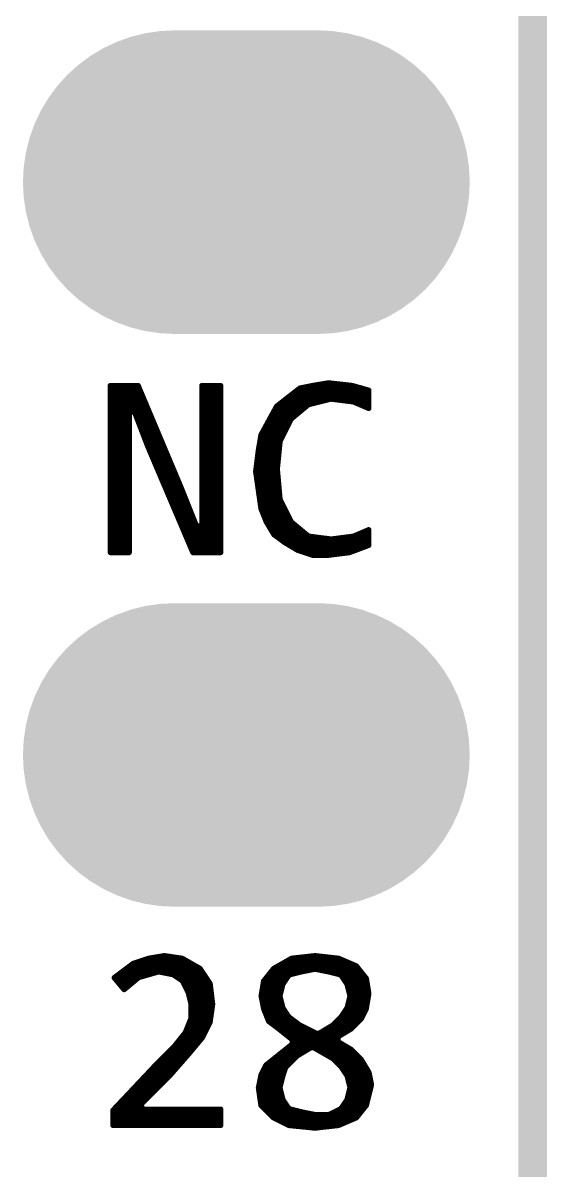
# Model space of a CAD drawing. Extents: x 18.8 to 58.3, y 22.4 to 94.7.
# Drawn here: x 48.54 to 50.86, y 50.18 to 55.27 of the extents above; entities that cross this region are included whole.
import ezdxf

# ---------------------------------------------------------------- set-up
doc = ezdxf.new("R2010")
doc.units = 0
doc.header["$MEASUREMENT"] = 0
doc.layers.get('0').update_dxf_attribs({"linetype": 'CONTINUOUS'})
doc.layers.add('SILKTOP_PHO', color=251, linetype='CONTINUOUS')
doc.layers.add('SOLDERTOP_PHO', color=7, linetype='CONTINUOUS')

# ---------------------------------------------------------------- blocks, each defined once
blk = doc.blocks.new('ROUND_1')
at = {"const_width": 0.0127}
blk.add_lwpolyline([(-0.00635, 0, 1), (0.00635, 0, 1)], format="xyb", close=True, dxfattribs=at)
blk = doc.blocks.new('OBLONG_245')
at = {"const_width": 1.3462}
blk.add_lwpolyline([(0.3175, 0), (-0.3175, 0)], dxfattribs=at)
at = {"const_width": 0.6731}
for points in [[(-0.65405, 0, 1), (0.01905, 0, 1)], [(-0.01905, 0, 1), (0.65405, 0, 1)]]:
    blk.add_lwpolyline(points, format="xyb", close=True, dxfattribs=at)

msp = doc.modelspace()

# ---------------------------------------------------------------- linework, layer by layer
at = {"layer": 'SILKTOP_PHO'}
for points, const_width in [([(50.8, 25.900126), (50.8, 78.49997)], 0.127), ([(49.049686, 53.662326), (48.927512, 53.662326)], 0.0254), ([(48.927512, 53.662326), (48.927512, 52.92344)], 0.0254), ([(48.9458, 52.92344), (48.9458, 53.662326)], 0.0254), ([(48.9712, 52.92344), (48.9712, 53.662326)], 0.0254), ([(48.9966, 52.92344), (48.9966, 53.662326)], 0.0254), ([(49.022, 53.556154), (49.022, 53.662326)], 0.0254), ([(49.0474, 53.51399), (49.0474, 53.662326)], 0.0254), ([(49.237392, 53.216302), (49.049686, 53.662326)], 0.0254), ([(49.4157, 53.662326), (49.333658, 53.662326)], 0.0254), ([(49.333658, 53.662326), (49.333658, 53.042058)], 0.0254), ([(49.3522, 52.92344), (49.3522, 53.662326)], 0.0254), ([(49.3776, 52.92344), (49.3776, 53.662326)], 0.0254), ([(49.403, 52.92344), (49.403, 53.662326)], 0.0254), ([(49.4157, 52.92344), (49.4157, 53.662326)], 0.0254), ([(49.767998, 53.65115), (49.665128, 53.570886)], 0.0254), ([(49.82464, 53.662326), (49.767998, 53.65115)], 0.0254), ([(49.784, 53.561996), (49.784, 53.654198)], 0.0254), ([(49.8094, 53.580284), (49.8094, 53.659278)], 0.0254), ([(49.89449, 53.67401), (49.82464, 53.662326)], 0.0254), ([(49.8348, 53.586634), (49.8348, 53.664104)], 0.0254), ([(49.8602, 53.592984), (49.8602, 53.668422)], 0.0254), ([(49.8856, 53.599334), (49.8856, 53.672486)], 0.0254), ([(49.999138, 53.662326), (49.89449, 53.67401)], 0.0254), ([(49.911, 53.603398), (49.911, 53.672232)], 0.0254), ([(49.9364, 53.60035), (49.9364, 53.669438)], 0.0254), ([(49.9618, 53.597048), (49.9618, 53.666644)], 0.0254), ([(49.9872, 53.594), (49.9872, 53.66385)], 0.0254), ([(50.07229, 53.641498), (49.999138, 53.662326)], 0.0254), ([(50.0126, 53.588412), (50.0126, 53.658516)], 0.0254), ([(50.038, 53.57749), (50.038, 53.651404)], 0.0254), ([(49.0728, 53.44795), (49.0728, 53.607462)], 0.0254), ([(49.7078, 53.474112), (49.7078, 53.60416)], 0.0254), ([(49.7332, 53.519578), (49.7332, 53.623972)], 0.0254), ([(49.7586, 53.540914), (49.7586, 53.643784)], 0.0254), ([(49.807368, 53.579776), (49.902872, 53.603652)], 0.0254), ([(49.902872, 53.603652), (49.907444, 53.603906)], 0.0254), ([(49.907444, 53.603906), (50.002948, 53.591968)], 0.0254), ([(50.0634, 53.566568), (50.0634, 53.644038)], 0.0254), ([(50.07229, 53.562758), (50.07229, 53.641498)], 0.0254), ([(49.665128, 53.570886), (49.595786, 53.443886)], 0.0254), ([(49.657, 52.999894), (49.657, 53.556154)], 0.0254), ([(49.6824, 53.423312), (49.6824, 53.584348)], 0.0254), ([(49.73066, 53.517546), (49.802288, 53.577236)], 0.0254), ([(49.802288, 53.577236), (49.807368, 53.579776)], 0.0254), ([(50.002948, 53.591968), (50.006504, 53.590952)], 0.0254), ([(50.006504, 53.590952), (50.07229, 53.562758)], 0.0254), ([(49.009808, 53.543708), (49.034192, 53.548026)], 0.0254), ([(49.009808, 52.92344), (49.009808, 53.543708)], 0.0254), ([(49.034192, 53.548026), (49.093882, 53.393086)], 0.0254), ([(49.0982, 53.382926), (49.0982, 53.547264)], 0.0254), ([(49.6316, 53.038502), (49.6316, 53.509672)], 0.0254), ([(49.679606, 53.417978), (49.727358, 53.513482)], 0.0254), ([(49.727358, 53.513482), (49.73066, 53.517546)], 0.0254), ([(49.1236, 53.323236), (49.1236, 53.486812)], 0.0254), ([(49.6062, 53.091334), (49.6062, 53.462936)], 0.0254), ([(49.149, 53.263292), (49.149, 53.426614)], 0.0254), ([(49.595786, 53.443886), (49.584102, 53.374544)], 0.0254), ([(49.666398, 53.294026), (49.678336, 53.413406)], 0.0254), ([(49.678336, 53.413406), (49.679606, 53.417978)], 0.0254), ([(49.093882, 53.393086), (49.293526, 52.92344)], 0.0254), ([(49.1744, 53.203602), (49.1744, 53.366162)], 0.0254), ([(49.584102, 53.374544), (49.572418, 53.281072)], 0.0254), ([(49.5808, 53.222906), (49.5808, 53.347366)], 0.0254), ([(49.1998, 53.143912), (49.1998, 53.305964)], 0.0254), ([(49.2252, 53.084222), (49.2252, 53.245512)], 0.0254), ([(49.572418, 53.281072), (49.59604, 53.116988)], 0.0254), ([(49.666398, 53.292756), (49.666398, 53.294026)], 0.0254), ([(49.666398, 53.29174), (49.666398, 53.292756)], 0.0254), ([(49.678336, 53.160422), (49.666398, 53.29174)], 0.0254), ([(49.30902, 53.037486), (49.237392, 53.216302)], 0.0254), ([(49.2506, 53.024278), (49.2506, 53.183536)], 0.0254), ([(49.679606, 53.15585), (49.678336, 53.160422)], 0.0254), ([(49.727358, 53.060346), (49.679606, 53.15585)], 0.0254), ([(49.6824, 52.980844), (49.6824, 53.150262)], 0.0254), ([(49.276, 52.964588), (49.276, 53.120036)], 0.0254), ([(49.59604, 53.116988), (49.6189, 53.059584)], 0.0254), ([(49.7078, 52.963318), (49.7078, 53.099462)], 0.0254), ([(49.3014, 52.92344), (49.3014, 53.056536)], 0.0254), ([(49.333658, 53.042058), (49.30902, 53.037486)], 0.0254), ([(49.6189, 53.059584), (49.652936, 53.002942)], 0.0254), ([(49.73066, 53.056282), (49.727358, 53.060346)], 0.0254), ([(49.802288, 52.996592), (49.73066, 53.056282)], 0.0254), ([(49.7332, 52.948078), (49.7332, 53.053996)], 0.0254), ([(49.3268, 52.92344), (49.3268, 53.030882)], 0.0254), ([(49.652936, 53.002942), (49.698148, 52.96916)], 0.0254), ([(49.7586, 52.933346), (49.7586, 53.032914)], 0.0254), ([(49.784, 52.924964), (49.784, 53.011832)], 0.0254), ([(49.808892, 52.993798), (49.802288, 52.996592)], 0.0254), ([(49.904396, 52.981606), (49.808892, 52.993798)], 0.0254), ([(49.8094, 52.916582), (49.8094, 52.993544)], 0.0254), ([(49.8348, 52.911502), (49.8348, 52.990496)], 0.0254), ([(50.002948, 52.993798), (49.907444, 52.981606)], 0.0254), ([(49.9872, 52.92344), (49.9872, 52.991766)], 0.0254), ([(50.006504, 52.99456), (50.002948, 52.993798)], 0.0254), ([(50.07229, 53.022754), (50.006504, 52.99456)], 0.0254), ([(50.0126, 52.932838), (50.0126, 52.9971)], 0.0254), ([(50.038, 52.94249), (50.038, 53.008022)], 0.0254), ([(50.0634, 52.951888), (50.0634, 53.018944)], 0.0254), ([(50.07229, 52.955444), (50.07229, 53.022754)], 0.0254), ([(49.698148, 52.96916), (49.75606, 52.934362)], 0.0254), ([(49.8602, 52.911502), (49.8602, 52.987194)], 0.0254), ([(49.8856, 52.911502), (49.8856, 52.984146)], 0.0254), ([(49.907444, 52.981606), (49.904396, 52.981606)], 0.0254), ([(49.911, 52.913788), (49.911, 52.982114)], 0.0254), ([(49.9364, 52.916836), (49.9364, 52.985416)], 0.0254), ([(49.9618, 52.920138), (49.9618, 52.988464)], 0.0254), ([(49.986438, 52.923186), (50.07229, 52.955444)], 0.0254), ([(48.927512, 52.92344), (49.009808, 52.92344)], 0.0254), ([(49.293526, 52.92344), (49.4157, 52.92344)], 0.0254), ([(49.75606, 52.934362), (49.824386, 52.911502)], 0.0254), ([(49.824386, 52.911502), (49.89322, 52.911502)], 0.0254), ([(49.89322, 52.911502), (49.986438, 52.923186)], 0.0254), ([(49.097184, 51.12258), (49.02835, 51.09972)], 0.0254), ([(49.0728, 51.044856), (49.0728, 51.114452)], 0.0254), ([(49.165764, 51.13401), (49.097184, 51.12258)], 0.0254), ([(49.0982, 51.051968), (49.0982, 51.122834)], 0.0254), ([(49.1236, 51.059334), (49.1236, 51.126898)], 0.0254), ([(49.149, 51.06289), (49.149, 51.131216)], 0.0254), ([(49.245012, 51.12258), (49.165764, 51.13401)], 0.0254), ([(49.1744, 51.05781), (49.1744, 51.13274)], 0.0254), ([(49.1998, 51.05273), (49.1998, 51.129184)], 0.0254), ([(49.2252, 51.03876), (49.2252, 51.125628)], 0.0254), ([(49.324006, 51.077622), (49.245012, 51.12258)], 0.0254), ([(49.2506, 51.017424), (49.2506, 51.119532)], 0.0254), ([(49.730914, 51.12258), (49.651666, 51.077368)], 0.0254), ([(49.7078, 51.03368), (49.7078, 51.109372)], 0.0254), ([(49.834292, 51.13401), (49.730914, 51.12258)], 0.0254), ([(49.7332, 51.054), (49.7332, 51.122834)], 0.0254), ([(49.7586, 51.06035), (49.7586, 51.125628)], 0.0254), ([(49.784, 51.066192), (49.784, 51.128422)], 0.0254), ([(49.8094, 51.071272), (49.8094, 51.131216)], 0.0254), ([(49.938432, 51.12258), (49.834292, 51.13401)], 0.0254), ([(49.8348, 51.076098), (49.8348, 51.13401)], 0.0254), ([(49.8602, 51.071018), (49.8602, 51.131216)], 0.0254), ([(49.8856, 51.065938), (49.8856, 51.128422)], 0.0254), ([(49.911, 51.060096), (49.911, 51.125628)], 0.0254), ([(49.9364, 51.053746), (49.9364, 51.122834)], 0.0254), ([(50.017426, 51.088798), (49.938432, 51.12258)], 0.0254), ([(49.9618, 51.032156), (49.9618, 51.11242)], 0.0254), ([(49.02835, 51.09972), (48.945292, 51.037236)], 0.0254), ([(48.9712, 51.005994), (48.9712, 51.056794)], 0.0254), ([(48.9966, 50.992532), (48.9966, 51.075844)], 0.0254), ([(49.022, 51.013868), (49.022, 51.094894)], 0.0254), ([(49.0474, 51.03495), (49.0474, 51.10607)], 0.0254), ([(49.054766, 51.039776), (49.138332, 51.063652)], 0.0254), ([(49.138332, 51.063652), (49.144174, 51.063906)], 0.0254), ([(49.144174, 51.063906), (49.203864, 51.051968)], 0.0254), ([(49.276, 50.961036), (49.276, 51.105054)], 0.0254), ([(49.3014, 50.73269), (49.3014, 51.090576)], 0.0254), ([(49.368456, 51.011074), (49.324006, 51.077622)], 0.0254), ([(49.3268, 50.762916), (49.3268, 51.073304)], 0.0254), ([(49.651666, 51.077368), (49.60747, 51.021996)], 0.0254), ([(49.657, 50.82413), (49.657, 51.080416)], 0.0254), ([(49.6824, 50.973736), (49.6824, 51.094894)], 0.0254), ([(49.723802, 51.051714), (49.771554, 51.063652)], 0.0254), ([(49.771554, 51.063652), (49.772062, 51.063906)], 0.0254), ([(49.772062, 51.063906), (49.831752, 51.075844)], 0.0254), ([(49.831752, 51.075844), (49.836832, 51.075844)], 0.0254), ([(49.836832, 51.075844), (49.896522, 51.063906)], 0.0254), ([(49.896522, 51.063906), (49.89703, 51.063652)], 0.0254), ([(49.89703, 51.063652), (49.944782, 51.051714)], 0.0254), ([(49.9872, 50.969926), (49.9872, 51.101752)], 0.0254), ([(50.0126, 50.829718), (50.0126, 51.09083)], 0.0254), ([(50.061114, 51.033934), (50.017426, 51.088798)], 0.0254), ([(50.038, 50.855118), (50.038, 51.06289)], 0.0254), ([(48.945292, 51.037236), (48.988218, 50.985674)], 0.0254), ([(48.9458, 51.036474), (48.9458, 51.037744)], 0.0254), ([(48.988218, 50.985674), (49.050194, 51.037236)], 0.0254), ([(49.050194, 51.037236), (49.054766, 51.039776)], 0.0254), ([(49.203864, 51.051968), (49.208436, 51.049936)], 0.0254), ([(49.208436, 51.049936), (49.24425, 51.02606)], 0.0254), ([(49.24425, 51.02606), (49.248568, 51.021234)], 0.0254), ([(49.248568, 51.021234), (49.272444, 50.973482)], 0.0254), ([(49.3522, 50.808128), (49.3522, 51.035204)], 0.0254), ([(49.379632, 50.920142), (49.368456, 51.011074)], 0.0254), ([(49.60747, 51.021996), (49.596548, 50.955956)], 0.0254), ([(49.6062, 50.907442), (49.6062, 51.014376)], 0.0254), ([(49.6316, 50.84318), (49.6316, 51.052222)], 0.0254), ([(49.678844, 50.959004), (49.690782, 51.006756)], 0.0254), ([(49.690782, 51.006756), (49.692306, 51.010566)], 0.0254), ([(49.692306, 51.010566), (49.716182, 51.04638)], 0.0254), ([(49.716182, 51.04638), (49.723802, 51.051714)], 0.0254), ([(49.944782, 51.051714), (49.952402, 51.04638)], 0.0254), ([(49.952402, 51.04638), (49.976278, 51.010566)], 0.0254), ([(49.976278, 51.010566), (49.978056, 51.006756)], 0.0254), ([(49.978056, 51.006756), (49.989994, 50.959004)], 0.0254), ([(50.07229, 50.96764), (50.061114, 51.033934)], 0.0254), ([(50.0634, 50.915062), (50.0634, 51.020472)], 0.0254), ([(49.272444, 50.973482), (49.27346, 50.970942)], 0.0254), ([(49.27346, 50.970942), (49.285398, 50.92319)], 0.0254), ([(49.596548, 50.955956), (49.607724, 50.899822)], 0.0254), ([(49.678844, 50.952654), (49.678844, 50.959004)], 0.0254), ([(49.989994, 50.959004), (49.989994, 50.952654)], 0.0254), ([(50.06086, 50.900076), (50.07229, 50.96764)], 0.0254), ([(49.285398, 50.92319), (49.285906, 50.919888)], 0.0254), ([(49.285906, 50.919888), (49.285906, 50.860198)], 0.0254), ([(49.368202, 50.840132), (49.379632, 50.920142)], 0.0254), ([(49.3776, 50.905156), (49.3776, 50.93716)], 0.0254), ([(49.690782, 50.904902), (49.678844, 50.952654)], 0.0254), ([(49.6824, 50.804572), (49.6824, 50.937922)], 0.0254), ([(49.692306, 50.901092), (49.690782, 50.904902)], 0.0254), ([(49.978056, 50.904902), (49.976278, 50.901092)], 0.0254), ([(49.989994, 50.952654), (49.978056, 50.904902)], 0.0254), ([(49.9872, 50.806858), (49.9872, 50.941732)], 0.0254), ([(49.28489, 50.855626), (49.261014, 50.795936)], 0.0254), ([(49.285906, 50.860198), (49.28489, 50.855626)], 0.0254), ([(49.607724, 50.899822), (49.629822, 50.84445)], 0.0254), ([(49.716182, 50.865278), (49.692306, 50.901092)], 0.0254), ([(49.7078, 50.784252), (49.7078, 50.877978)], 0.0254), ([(49.71923, 50.861976), (49.716182, 50.865278)], 0.0254), ([(49.766982, 50.826162), (49.71923, 50.861976)], 0.0254), ([(49.950878, 50.863246), (49.915064, 50.827432)], 0.0254), ([(49.952402, 50.865278), (49.950878, 50.863246)], 0.0254), ([(49.976278, 50.901092), (49.952402, 50.865278)], 0.0254), ([(49.9618, 50.791618), (49.9618, 50.879248)], 0.0254), ([(49.99355, 50.810668), (50.038762, 50.85588)], 0.0254), ([(50.038762, 50.85588), (50.06086, 50.900076)], 0.0254), ([(49.276, 50.70221), (49.276, 50.833274)], 0.0254), ([(49.334166, 50.771806), (49.368202, 50.840132)], 0.0254), ([(49.629822, 50.84445), (49.67478, 50.810668)], 0.0254), ([(49.67478, 50.810668), (49.675034, 50.810414)], 0.0254), ([(49.675034, 50.810414), (49.734724, 50.762662)], 0.0254), ([(49.7332, 50.763932), (49.7332, 50.851562)], 0.0254), ([(49.7586, 50.693574), (49.7586, 50.832512)], 0.0254), ([(49.769014, 50.825146), (49.766982, 50.826162)], 0.0254), ([(49.840642, 50.789332), (49.769014, 50.825146)], 0.0254), ([(49.784, 50.708814), (49.784, 50.817526)], 0.0254), ([(49.8094, 50.724054), (49.8094, 50.804826)], 0.0254), ([(49.912524, 50.825654), (49.852834, 50.789586)], 0.0254), ([(49.8856, 50.695606), (49.8856, 50.809398)], 0.0254), ([(49.911, 50.681128), (49.911, 50.824638)], 0.0254), ([(49.915064, 50.827432), (49.912524, 50.825654)], 0.0254), ([(49.93513, 50.775616), (49.99355, 50.810668)], 0.0254), ([(49.9364, 50.776378), (49.9364, 50.848768)], 0.0254), ([(49.259236, 50.792634), (49.211484, 50.732944)], 0.0254), ([(49.2506, 50.673), (49.2506, 50.781966)], 0.0254), ([(49.261014, 50.795936), (49.259236, 50.792634)], 0.0254), ([(49.275492, 50.701448), (49.334166, 50.771806)], 0.0254), ([(49.734724, 50.762662), (49.734724, 50.74285)], 0.0254), ([(49.8348, 50.724562), (49.8348, 50.792126)], 0.0254), ([(49.852834, 50.789586), (49.840642, 50.789332)], 0.0254), ([(49.8602, 50.710084), (49.8602, 50.794158)], 0.0254), ([(49.93513, 50.753772), (49.93513, 50.775616)], 0.0254), ([(49.99355, 50.718974), (49.93513, 50.753772)], 0.0254), ([(49.9364, 50.656744), (49.9364, 50.753264)], 0.0254), ([(49.210468, 50.731928), (49.127156, 50.648362)], 0.0254), ([(49.19218, 50.606198), (49.275492, 50.701448)], 0.0254), ([(49.1998, 50.615088), (49.1998, 50.72126)], 0.0254), ([(49.211484, 50.732944), (49.210468, 50.731928)], 0.0254), ([(49.2252, 50.644044), (49.2252, 50.750216)], 0.0254), ([(49.734724, 50.74285), (49.61763, 50.649124)], 0.0254), ([(49.6824, 50.56759), (49.6824, 50.70094)], 0.0254), ([(49.7078, 50.644298), (49.7078, 50.72126)], 0.0254), ([(49.7332, 50.669698), (49.7332, 50.74158)], 0.0254), ([(49.75606, 50.69205), (49.81575, 50.727864)], 0.0254), ([(49.81575, 50.727864), (49.828704, 50.728118)], 0.0254), ([(49.828704, 50.728118), (49.91227, 50.680366)], 0.0254), ([(49.9618, 50.626264), (49.9618, 50.738024)], 0.0254), ([(49.9872, 50.56378), (49.9872, 50.722784)], 0.0254), ([(50.03927, 50.673254), (49.99355, 50.718974)], 0.0254), ([(49.149, 50.563018), (49.149, 50.67046)], 0.0254), ([(49.1744, 50.588418), (49.1744, 50.69586)], 0.0254), ([(49.6316, 50.436272), (49.6316, 50.6603)], 0.0254), ([(49.657, 50.41392), (49.657, 50.68062)], 0.0254), ([(49.706022, 50.64252), (49.753774, 50.690272)], 0.0254), ([(49.753774, 50.690272), (49.75606, 50.69205)], 0.0254), ([(49.91227, 50.680366), (49.915064, 50.678334)], 0.0254), ([(49.915064, 50.678334), (49.950878, 50.64252)], 0.0254), ([(50.0126, 50.414936), (50.0126, 50.699924)], 0.0254), ([(50.038, 50.442622), (50.038, 50.674524)], 0.0254), ([(50.073052, 50.616866), (50.03927, 50.673254)], 0.0254), ([(49.127156, 50.648362), (48.93945, 50.449226)], 0.0254), ([(49.061116, 50.475134), (49.19218, 50.606198)], 0.0254), ([(49.0982, 50.512218), (49.0982, 50.617882)], 0.0254), ([(49.1236, 50.537618), (49.1236, 50.644806)], 0.0254), ([(49.595786, 50.605436), (49.58461, 50.549556)], 0.0254), ([(49.61763, 50.649124), (49.595786, 50.605436)], 0.0254), ([(49.6062, 50.461672), (49.6062, 50.626518)], 0.0254), ([(49.678844, 50.552858), (49.690782, 50.60061)], 0.0254), ([(49.690782, 50.60061), (49.691036, 50.601626)], 0.0254), ([(49.691036, 50.601626), (49.702974, 50.63744)], 0.0254), ([(49.702974, 50.63744), (49.706022, 50.64252)], 0.0254), ([(49.950878, 50.64252), (49.952402, 50.640488)], 0.0254), ([(49.952402, 50.640488), (49.976278, 50.604674)], 0.0254), ([(49.976278, 50.604674), (49.978056, 50.60061)], 0.0254), ([(49.978056, 50.60061), (49.989994, 50.552858)], 0.0254), ([(50.0634, 50.479706), (50.0634, 50.632868)], 0.0254), ([(50.083974, 50.562002), (50.073052, 50.616866)], 0.0254), ([(49.0474, 50.38344), (49.0474, 50.56378)], 0.0254), ([(49.0728, 50.486818), (49.0728, 50.590958)], 0.0254), ([(49.58461, 50.549556), (49.595532, 50.47234)], 0.0254), ([(49.678844, 50.546762), (49.678844, 50.552858)], 0.0254), ([(49.989994, 50.552858), (49.989994, 50.546762)], 0.0254), ([(50.061368, 50.472086), (50.083974, 50.562002)], 0.0254), ([(48.9966, 50.38344), (48.9966, 50.509932)], 0.0254), ([(49.022, 50.38344), (49.022, 50.536856)], 0.0254), ([(49.690782, 50.49901), (49.678844, 50.546762)], 0.0254), ([(49.6824, 50.40122), (49.6824, 50.53203)], 0.0254), ([(49.692306, 50.494946), (49.690782, 50.49901)], 0.0254), ([(49.978056, 50.49901), (49.976278, 50.494946)], 0.0254), ([(49.989994, 50.546762), (49.978056, 50.49901)], 0.0254), ([(49.9872, 50.404014), (49.9872, 50.53584)], 0.0254), ([(48.93945, 50.449226), (48.93945, 50.38344)], 0.0254), ([(48.9458, 50.38344), (48.9458, 50.45583)], 0.0254), ([(48.9712, 50.38344), (48.9712, 50.483008)], 0.0254), ([(49.07026, 50.453544), (49.061116, 50.475134)], 0.0254), ([(49.4157, 50.453544), (49.07026, 50.453544)], 0.0254), ([(49.0728, 50.38344), (49.0728, 50.453544)], 0.0254), ([(49.0982, 50.38344), (49.0982, 50.453544)], 0.0254), ([(49.1236, 50.38344), (49.1236, 50.453544)], 0.0254), ([(49.149, 50.38344), (49.149, 50.453544)], 0.0254), ([(49.1744, 50.38344), (49.1744, 50.453544)], 0.0254), ([(49.1998, 50.38344), (49.1998, 50.453544)], 0.0254), ([(49.2252, 50.38344), (49.2252, 50.453544)], 0.0254), ([(49.2506, 50.38344), (49.2506, 50.453544)], 0.0254), ([(49.276, 50.38344), (49.276, 50.453544)], 0.0254), ([(49.3014, 50.38344), (49.3014, 50.453544)], 0.0254), ([(49.3268, 50.38344), (49.3268, 50.453544)], 0.0254), ([(49.3522, 50.38344), (49.3522, 50.453544)], 0.0254), ([(49.3776, 50.38344), (49.3776, 50.453544)], 0.0254), ([(49.403, 50.38344), (49.403, 50.453544)], 0.0254), ([(49.4157, 50.38344), (49.4157, 50.453544)], 0.0254), ([(49.595532, 50.47234), (49.650904, 50.416968)], 0.0254), ([(49.716182, 50.459132), (49.692306, 50.494946)], 0.0254), ([(49.7078, 50.38852), (49.7078, 50.472086)], 0.0254), ([(49.723802, 50.454052), (49.716182, 50.459132)], 0.0254), ([(49.771554, 50.442114), (49.723802, 50.454052)], 0.0254), ([(49.7332, 50.381662), (49.7332, 50.451512)], 0.0254), ([(49.947576, 50.454814), (49.899824, 50.430938)], 0.0254), ([(49.9364, 50.382932), (49.9364, 50.44948)], 0.0254), ([(49.952402, 50.459132), (49.947576, 50.454814)], 0.0254), ([(49.976278, 50.494946), (49.952402, 50.459132)], 0.0254), ([(49.9618, 50.393092), (49.9618, 50.473356)], 0.0254), ([(50.017426, 50.416968), (50.061368, 50.472086)], 0.0254), ([(49.650904, 50.416968), (49.718468, 50.383186)], 0.0254), ([(49.7586, 50.379122), (49.7586, 50.445162)], 0.0254), ([(49.772062, 50.44186), (49.771554, 50.442114)], 0.0254), ([(49.831752, 50.429922), (49.772062, 50.44186)], 0.0254), ([(49.784, 50.376582), (49.784, 50.439574)], 0.0254), ([(49.8094, 50.374042), (49.8094, 50.434494)], 0.0254), ([(49.834292, 50.429668), (49.831752, 50.429922)], 0.0254), ([(49.893982, 50.429668), (49.834292, 50.429668)], 0.0254), ([(49.8348, 50.371756), (49.8348, 50.429668)], 0.0254), ([(49.8602, 50.37455), (49.8602, 50.429668)], 0.0254), ([(49.8856, 50.377344), (49.8856, 50.429668)], 0.0254), ([(49.899824, 50.430938), (49.893982, 50.429668)], 0.0254), ([(49.911, 50.380138), (49.911, 50.43678)], 0.0254), ([(49.938432, 50.383186), (50.017426, 50.416968)], 0.0254), ([(48.93945, 50.38344), (49.4157, 50.38344)], 0.0254), ([(49.718468, 50.383186), (49.834292, 50.371502)], 0.0254), ([(49.834292, 50.371502), (49.938432, 50.383186)], 0.0254)]:
    msp.add_lwpolyline(points, dxfattribs=dict(at, const_width=const_width))
at = {"layer": 'SOLDERTOP_PHO', "const_width": 0.127}
msp.add_lwpolyline([(50.8, 25.900126), (50.8, 78.49997)], dxfattribs=at)

# ---------------------------------------------------------------- block references
at = {"layer": 'SILKTOP_PHO'}
for p in [(48.927512, 53.662326), (48.9458, 53.662326), (48.9712, 53.662326), (48.9966, 53.662326), (49.022, 53.662326), (49.0474, 53.662326), (49.049686, 53.662326), (49.333658, 53.662326), (49.3522, 53.662326), (49.3776, 53.662326), (49.403, 53.662326), (49.4157, 53.662326), (49.4157, 53.662326), (49.767998, 53.65115), (49.784, 53.654198), (49.8094, 53.659278), (49.82464, 53.662326), (49.8348, 53.664104), (49.8602, 53.668422), (49.8856, 53.672486), (49.89449, 53.67401), (49.911, 53.672232), (49.9364, 53.669438), (49.9618, 53.666644), (49.9872, 53.66385), (49.999138, 53.662326), (50.0126, 53.658516), (50.038, 53.651404), (49.0728, 53.607462), (49.7078, 53.60416), (49.7332, 53.623972), (49.7586, 53.643784), (49.902872, 53.603652), (49.907444, 53.603906), (49.911, 53.603398), (49.9364, 53.60035), (50.0634, 53.644038), (50.07229, 53.641498), (50.07229, 53.641498), (49.022, 53.556154), (49.657, 53.556154), (49.665128, 53.570886), (49.6824, 53.584348), (49.784, 53.561996), (49.802288, 53.577236), (49.807368, 53.579776), (49.8094, 53.580284), (49.8348, 53.586634), (49.8602, 53.592984), (49.8856, 53.599334), (49.9618, 53.597048), (49.9872, 53.594), (50.002948, 53.591968), (50.006504, 53.590952), (50.0126, 53.588412), (50.038, 53.57749), (50.0634, 53.566568), (50.07229, 53.562758), (49.009808, 53.543708), (49.009808, 53.543708), (49.034192, 53.548026), (49.0474, 53.51399), (49.0982, 53.547264), (49.6316, 53.509672), (49.727358, 53.513482), (49.73066, 53.517546), (49.7332, 53.519578), (49.7586, 53.540914), (49.0728, 53.44795), (49.1236, 53.486812), (49.6062, 53.462936), (49.7078, 53.474112), (49.149, 53.426614), (49.595786, 53.443886), (49.678336, 53.413406), (49.679606, 53.417978), (49.6824, 53.423312), (49.093882, 53.393086), (49.0982, 53.382926), (49.1744, 53.366162), (49.5808, 53.347366), (49.584102, 53.374544), (49.1236, 53.323236), (49.1998, 53.305964), (49.149, 53.263292), (49.2252, 53.245512), (49.572418, 53.281072), (49.666398, 53.294026), (49.666398, 53.292756), (49.666398, 53.29174), (49.1744, 53.203602), (49.237392, 53.216302), (49.5808, 53.222906), (49.1998, 53.143912), (49.2506, 53.183536), (49.678336, 53.160422), (49.679606, 53.15585), (49.6824, 53.150262), (49.276, 53.120036), (49.59604, 53.116988), (49.6062, 53.091334), (49.7078, 53.099462), (49.2252, 53.084222), (49.3014, 53.056536), (49.333658, 53.042058), (49.6189, 53.059584), (49.727358, 53.060346), (49.73066, 53.056282), (49.7332, 53.053996), (49.2506, 53.024278), (49.30902, 53.037486), (49.3268, 53.030882), (49.6316, 53.038502), (49.652936, 53.002942), (49.657, 52.999894), (49.7586, 53.032914), (49.784, 53.011832), (49.802288, 52.996592), (49.808892, 52.993798), (49.808892, 52.993798), (49.8094, 52.993544), (49.8348, 52.990496), (49.9872, 52.991766), (50.002948, 52.993798), (50.002948, 52.993798), (50.006504, 52.99456), (50.0126, 52.9971), (50.038, 53.008022), (50.0634, 53.018944), (50.07229, 53.022754), (49.276, 52.964588), (49.6824, 52.980844), (49.698148, 52.96916), (49.7078, 52.963318), (49.7332, 52.948078), (49.8602, 52.987194), (49.8856, 52.984146), (49.904396, 52.981606), (49.907444, 52.981606), (49.911, 52.982114), (49.9364, 52.985416), (49.9618, 52.988464), (50.038, 52.94249), (50.0634, 52.951888), (50.07229, 52.955444), (48.927512, 52.92344), (48.9458, 52.92344), (48.9712, 52.92344), (48.9966, 52.92344), (49.009808, 52.92344), (49.293526, 52.92344), (49.3014, 52.92344), (49.3268, 52.92344), (49.3522, 52.92344), (49.3776, 52.92344), (49.403, 52.92344), (49.4157, 52.92344), (49.75606, 52.934362), (49.7586, 52.933346), (49.784, 52.924964), (49.8094, 52.916582), (49.824386, 52.911502), (49.8348, 52.911502), (49.8602, 52.911502), (49.8856, 52.911502), (49.89322, 52.911502), (49.911, 52.913788), (49.9364, 52.916836), (49.9618, 52.920138), (49.986438, 52.923186), (49.9872, 52.92344), (50.0126, 52.932838), (49.0728, 51.114452), (49.097184, 51.12258), (49.0982, 51.122834), (49.1236, 51.126898), (49.149, 51.131216), (49.165764, 51.13401), (49.1744, 51.13274), (49.1998, 51.129184), (49.2252, 51.125628), (49.245012, 51.12258), (49.2506, 51.119532), (49.7078, 51.109372), (49.730914, 51.12258), (49.7332, 51.122834), (49.7586, 51.125628), (49.784, 51.128422), (49.8094, 51.131216), (49.834292, 51.13401), (49.8348, 51.13401), (49.8602, 51.131216), (49.8856, 51.128422), (49.911, 51.125628), (49.9364, 51.122834), (49.938432, 51.12258), (49.9618, 51.11242), (48.9712, 51.056794), (48.9966, 51.075844), (49.022, 51.094894), (49.02835, 51.09972), (49.0474, 51.10607), (49.1236, 51.059334), (49.138332, 51.063652), (49.144174, 51.063906), (49.149, 51.06289), (49.1744, 51.05781), (49.276, 51.105054), (49.3014, 51.090576), (49.324006, 51.077622), (49.3268, 51.073304), (49.651666, 51.077368), (49.657, 51.080416), (49.6824, 51.094894), (49.7586, 51.06035), (49.771554, 51.063652), (49.772062, 51.063906), (49.784, 51.066192), (49.8094, 51.071272), (49.831752, 51.075844), (49.8348, 51.076098), (49.836832, 51.075844), (49.8602, 51.071018), (49.8856, 51.065938), (49.896522, 51.063906), (49.89703, 51.063652), (49.911, 51.060096), (49.9872, 51.101752), (50.0126, 51.09083), (50.017426, 51.088798), (50.038, 51.06289), (48.945292, 51.037236), (48.9458, 51.037744), (48.9458, 51.036474), (48.9712, 51.005994), (49.022, 51.013868), (49.0474, 51.03495), (49.050194, 51.037236), (49.054766, 51.039776), (49.0728, 51.044856), (49.0982, 51.051968), (49.1998, 51.05273), (49.203864, 51.051968), (49.208436, 51.049936), (49.2252, 51.03876), (49.24425, 51.02606), (49.248568, 51.021234), (49.2506, 51.017424), (49.3522, 51.035204), (49.368456, 51.011074), (49.6062, 51.014376), (49.60747, 51.021996), (49.6316, 51.052222), (49.690782, 51.006756), (49.692306, 51.010566), (49.7078, 51.03368), (49.716182, 51.04638), (49.723802, 51.051714), (49.7332, 51.054), (49.9364, 51.053746), (49.944782, 51.051714), (49.952402, 51.04638), (49.9618, 51.032156), (49.976278, 51.010566), (49.978056, 51.006756), (50.061114, 51.033934), (50.0634, 51.020472), (48.988218, 50.985674), (48.9966, 50.992532), (49.272444, 50.973482), (49.27346, 50.970942), (49.276, 50.961036), (49.596548, 50.955956), (49.678844, 50.959004), (49.6824, 50.973736), (49.9872, 50.969926), (49.989994, 50.959004), (50.07229, 50.96764), (49.285398, 50.92319), (49.285906, 50.919888), (49.3776, 50.93716), (49.3776, 50.905156), (49.379632, 50.920142), (49.6062, 50.907442), (49.678844, 50.952654), (49.6824, 50.937922), (49.690782, 50.904902), (49.978056, 50.904902), (49.9872, 50.941732), (49.989994, 50.952654), (49.989994, 50.952654), (50.0634, 50.915062), (49.28489, 50.855626), (49.285906, 50.860198), (49.607724, 50.899822), (49.692306, 50.901092), (49.7078, 50.877978), (49.716182, 50.865278), (49.71923, 50.861976), (49.950878, 50.863246), (49.952402, 50.865278), (49.9618, 50.879248), (49.976278, 50.901092), (50.038, 50.855118), (50.038762, 50.85588), (50.06086, 50.900076), (49.276, 50.833274), (49.3522, 50.808128), (49.368202, 50.840132), (49.629822, 50.84445), (49.6316, 50.84318), (49.657, 50.82413), (49.67478, 50.810668), (49.675034, 50.810414), (49.6824, 50.804572), (49.7332, 50.851562), (49.7586, 50.832512), (49.766982, 50.826162), (49.769014, 50.825146), (49.784, 50.817526), (49.8094, 50.804826), (49.8856, 50.809398), (49.911, 50.824638), (49.912524, 50.825654), (49.915064, 50.827432), (49.9364, 50.848768), (49.9872, 50.806858), (49.99355, 50.810668), (50.0126, 50.829718), (49.2506, 50.781966), (49.259236, 50.792634), (49.261014, 50.795936), (49.3268, 50.762916), (49.334166, 50.771806), (49.7078, 50.784252), (49.7332, 50.763932), (49.734724, 50.762662), (49.8348, 50.792126), (49.840642, 50.789332), (49.852834, 50.789586), (49.8602, 50.794158), (49.93513, 50.775616), (49.93513, 50.753772), (49.9364, 50.776378), (49.9364, 50.753264), (49.9618, 50.791618), (49.1998, 50.72126), (49.210468, 50.731928), (49.211484, 50.732944), (49.2252, 50.750216), (49.275492, 50.701448), (49.276, 50.70221), (49.3014, 50.73269), (49.6824, 50.70094), (49.7078, 50.72126), (49.7332, 50.74158), (49.734724, 50.74285), (49.784, 50.708814), (49.8094, 50.724054), (49.81575, 50.727864), (49.828704, 50.728118), (49.8348, 50.724562), (49.8602, 50.710084), (49.9618, 50.738024), (49.9872, 50.722784), (49.99355, 50.718974), (49.149, 50.67046), (49.1744, 50.69586), (49.2506, 50.673), (49.6316, 50.6603), (49.657, 50.68062), (49.7332, 50.669698), (49.753774, 50.690272), (49.75606, 50.69205), (49.7586, 50.693574), (49.8856, 50.695606), (49.911, 50.681128), (49.91227, 50.680366), (49.915064, 50.678334), (49.9364, 50.656744), (50.0126, 50.699924), (50.038, 50.674524), (50.03927, 50.673254), (49.0982, 50.617882), (49.1236, 50.644806), (49.127156, 50.648362), (49.19218, 50.606198), (49.1998, 50.615088), (49.2252, 50.644044), (49.595786, 50.605436), (49.6062, 50.626518), (49.61763, 50.649124), (49.690782, 50.60061), (49.691036, 50.601626), (49.702974, 50.63744), (49.706022, 50.64252), (49.7078, 50.644298), (49.950878, 50.64252), (49.952402, 50.640488), (49.9618, 50.626264), (49.976278, 50.604674), (49.978056, 50.60061), (50.0634, 50.632868), (50.073052, 50.616866), (49.0474, 50.56378), (49.0728, 50.590958), (49.149, 50.563018), (49.1744, 50.588418), (49.58461, 50.549556), (49.678844, 50.552858), (49.6824, 50.56759), (49.9872, 50.56378), (49.989994, 50.552858), (50.083974, 50.562002), (50.083974, 50.562002), (48.9966, 50.509932), (49.022, 50.536856), (49.0982, 50.512218), (49.1236, 50.537618), (49.678844, 50.546762), (49.6824, 50.53203), (49.690782, 50.49901), (49.978056, 50.49901), (49.9872, 50.53584), (49.989994, 50.546762), (49.989994, 50.546762), (48.93945, 50.449226), (48.9458, 50.45583), (48.9712, 50.483008), (49.061116, 50.475134), (49.07026, 50.453544), (49.0728, 50.486818), (49.0728, 50.453544), (49.0982, 50.453544), (49.1236, 50.453544), (49.149, 50.453544), (49.1744, 50.453544), (49.1998, 50.453544), (49.2252, 50.453544), (49.2506, 50.453544), (49.276, 50.453544), (49.3014, 50.453544), (49.3268, 50.453544), (49.3522, 50.453544), (49.3776, 50.453544), (49.403, 50.453544), (49.4157, 50.453544), (49.4157, 50.453544), (49.595532, 50.47234), (49.6062, 50.461672), (49.692306, 50.494946), (49.7078, 50.472086), (49.716182, 50.459132), (49.723802, 50.454052), (49.7332, 50.451512), (49.9364, 50.44948), (49.947576, 50.454814), (49.952402, 50.459132), (49.9618, 50.473356), (49.976278, 50.494946), (50.061368, 50.472086), (50.0634, 50.479706), (49.6316, 50.436272), (49.650904, 50.416968), (49.657, 50.41392), (49.6824, 50.40122), (49.7586, 50.445162), (49.771554, 50.442114), (49.772062, 50.44186), (49.784, 50.439574), (49.8094, 50.434494), (49.831752, 50.429922), (49.834292, 50.429668), (49.8348, 50.429668), (49.8602, 50.429668), (49.8856, 50.429668), (49.893982, 50.429668), (49.899824, 50.430938), (49.911, 50.43678), (49.9872, 50.404014), (50.0126, 50.414936), (50.017426, 50.416968), (50.038, 50.442622), (48.93945, 50.38344), (48.9458, 50.38344), (48.9712, 50.38344), (48.9966, 50.38344), (49.022, 50.38344), (49.0474, 50.38344), (49.0728, 50.38344), (49.0982, 50.38344), (49.1236, 50.38344), (49.149, 50.38344), (49.1744, 50.38344), (49.1998, 50.38344), (49.2252, 50.38344), (49.2506, 50.38344), (49.276, 50.38344), (49.3014, 50.38344), (49.3268, 50.38344), (49.3522, 50.38344), (49.3776, 50.38344), (49.403, 50.38344), (49.4157, 50.38344), (49.7078, 50.38852), (49.718468, 50.383186), (49.7332, 50.381662), (49.7586, 50.379122), (49.784, 50.376582), (49.8094, 50.374042), (49.834292, 50.371502), (49.8348, 50.371756), (49.8602, 50.37455), (49.8856, 50.377344), (49.911, 50.380138), (49.9364, 50.382932), (49.938432, 50.383186), (49.9618, 50.393092)]:
    msp.add_blockref('ROUND_1', p, dxfattribs=at)
at = {"layer": 'SOLDERTOP_PHO'}
for p in [(49.53, 54.565042), (49.53, 52.025042)]:
    msp.add_blockref('OBLONG_245', p, dxfattribs=at)

doc.saveas('drawing.dxf')
